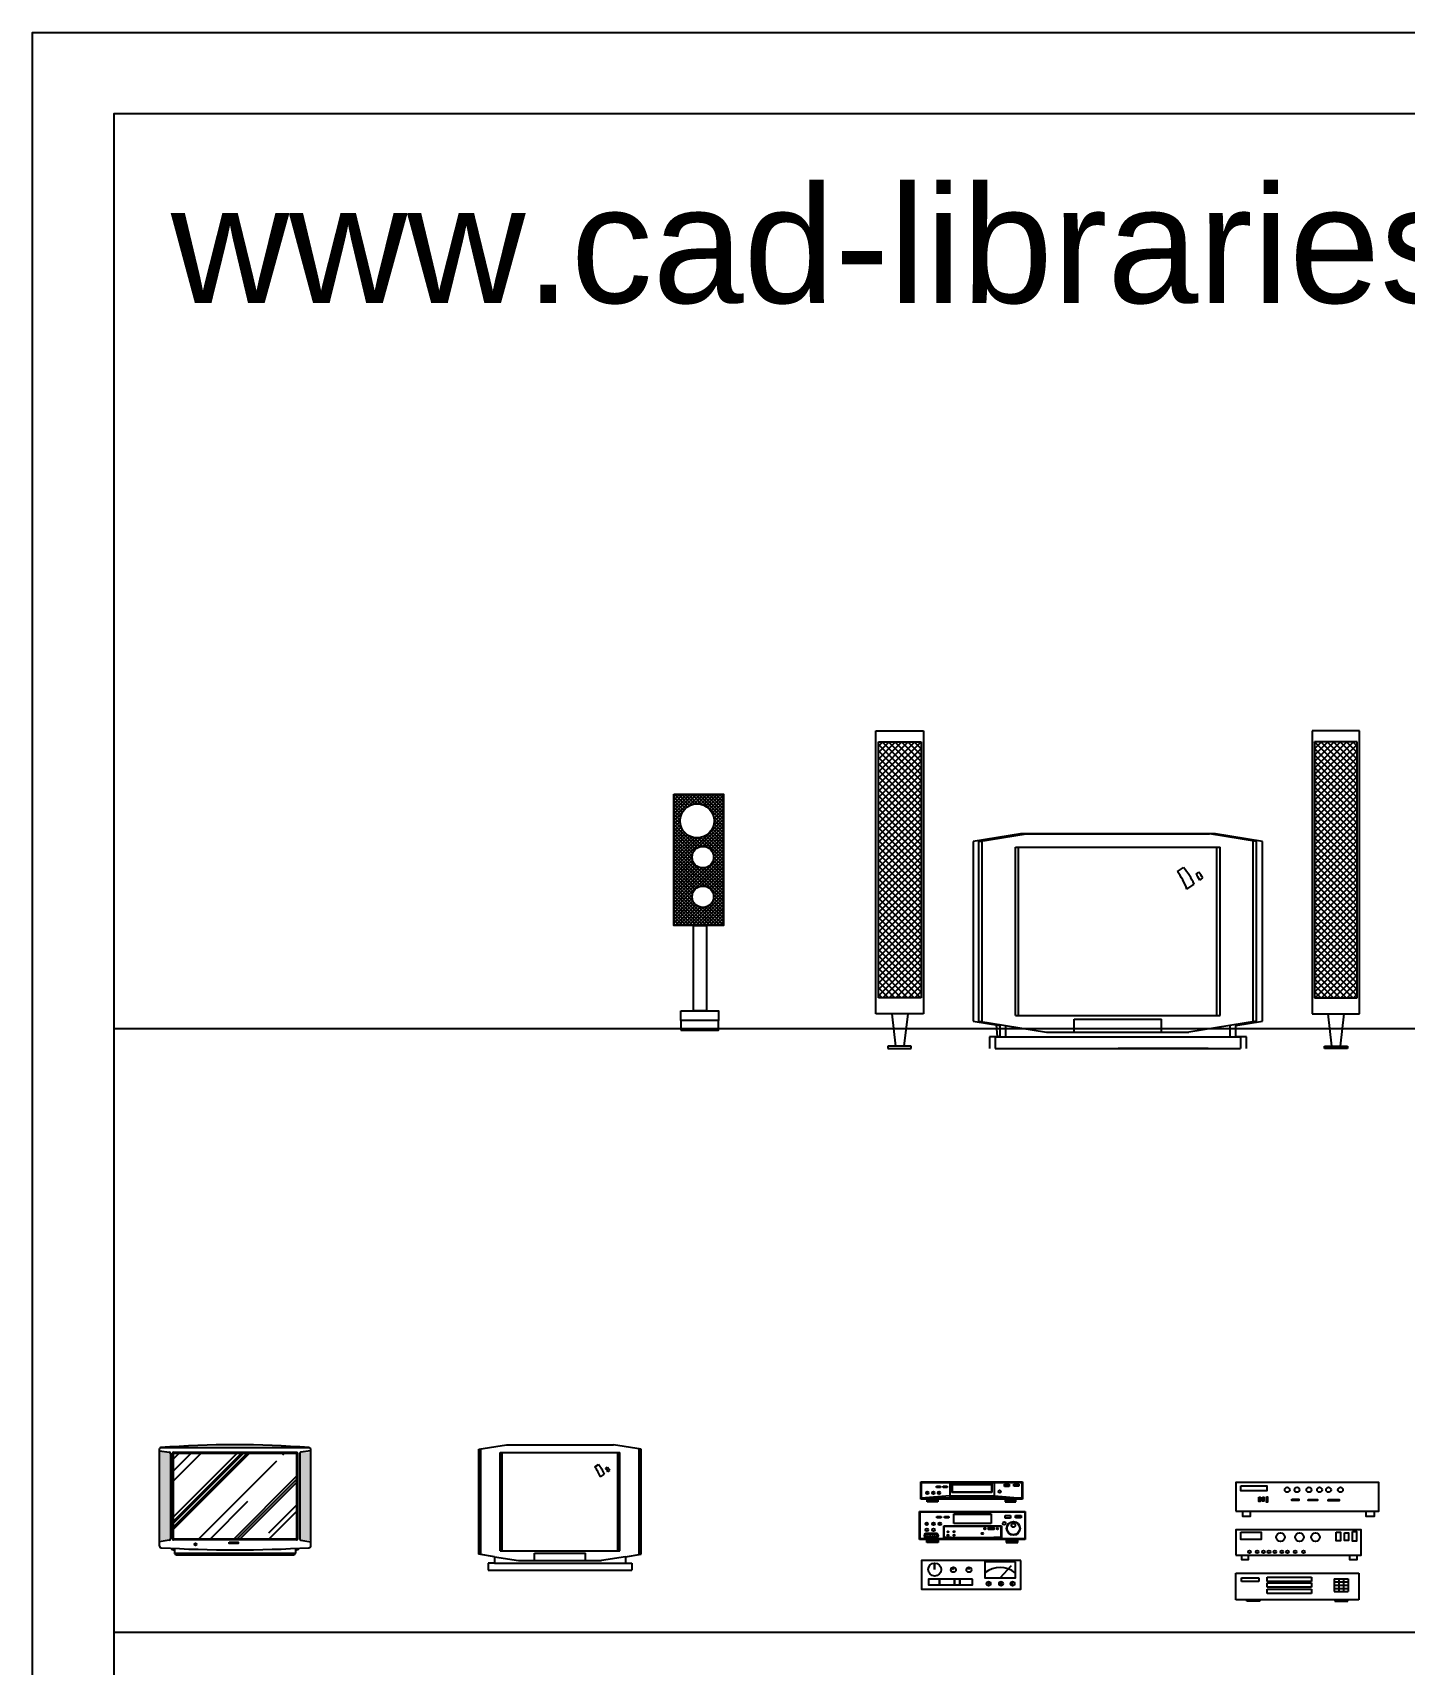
# Model space of a CAD drawing. Header units: inches. Extents: x 11.6 to 54.1, y 10.7 to 35.5.
# Drawn here: x 33.1 to 38.78, y 28.78 to 35.54 of the extents above; entities that cross this region are included whole.
import ezdxf

# ---------------------------------------------------------------- set-up
doc = ezdxf.new("R2010")
doc.units = ezdxf.units.IN
doc.header["$MEASUREMENT"] = 0
for name, color, linetype in [('02', 2, 'Continuous'), ('1', 1, 'Continuous'), ('4', 4, 'Continuous'), ('8', 8, 'Continuous'), ('kadrbm', 4, 'Continuous')]:
    doc.layers.add(name, color=color, linetype=linetype)
doc.styles.add('bmmm', font='swissel.ttf')
pattern_1 = [(45, (50.002694, 6.900386), (-0.0070710678, 0.0070710678), []), (135, (50.002694, 6.900386), (-0.0070710678, -0.0070710678), [])]

# ---------------------------------------------------------------- blocks, each defined once
blk = doc.blocks.new('kadrbm')
at = {"layer": 'kadrbm', "color": 4}
blk.add_lwpolyline([(0, 0), (0, 24.7972), (21, 24.7972), (21, 0), (0, 0)], close=True, dxfattribs=at)
blk.add_lwpolyline([(20.6631, 0.3257), (20.6631, 24.4603), (0.3369, 24.4603), (0.3369, 0.3257), (20.6631, 0.3257)], dxfattribs=at)
at = {"layer": 'kadrbm', "color": 211, "true_color": 0xf674fb, "style": 'bmmm'}
blk.add_text('www.cad-libraries.blogspot.com', height=0.485134, dxfattribs=at).set_placement((0.5726, 23.6772))

msp = doc.modelspace()

# ---------------------------------------------------------------- hatches: boundary and pattern name
at = {"layer": '4'}
h = msp.add_hatch(dxfattribs=at)
h.set_pattern_fill('ANSI37', color=256, scale=0.08, style=0)
h.set_pattern_definition(pattern_1)
h.paths.add_polyline_path([(35.7549, 32.3884), (35.9597, 32.3884), (35.9597, 31.8456), (35.7549, 31.8456)])
edge = h.paths.add_edge_path(flags=16)
edge.add_arc((35.8747, 32.128), 0.0445, 0, 360)
edge = h.paths.add_edge_path(flags=16)
edge.add_arc((35.8507, 32.278), 0.0704, 0, 360)
edge = h.paths.add_edge_path(flags=16)
edge.add_arc((35.8747, 31.964), 0.0444, 0, 360)
h = msp.add_hatch(dxfattribs=at)
h.set_pattern_fill('ANSI37', color=256, scale=0.08, style=0)
h.set_pattern_definition(pattern_1)
h.paths.add_polyline_path([(35.7549, 32.3884), (35.9597, 32.3884), (35.9597, 31.8456), (35.7549, 31.8456)])
edge = h.paths.add_edge_path(flags=16)
edge.add_arc((35.8747, 32.128), 0.0445, 0, 360)
edge = h.paths.add_edge_path(flags=16)
edge.add_arc((35.8507, 32.278), 0.0704, 0, 360)
edge = h.paths.add_edge_path(flags=16)
edge.add_arc((35.8747, 31.964), 0.0444, 0, 360)
at = {"layer": '8'}
h = msp.add_hatch(dxfattribs=at)
h.set_pattern_fill('DOTS,_O', color=256, scale=0.003686)
h.set_pattern_definition([(0, (33.81669, 27.548434), (0.00292608, 0.00585216), [0, -0.00585216])])
h.paths.add_polyline_path([(33.6233, 29.2996), (33.6694, 29.2996), (33.6694, 29.6628), (33.6233, 29.6693)])
h.paths.add_polyline_path([(34.2049, 29.6628), (34.2049, 29.2996), (34.251, 29.2996), (34.251, 29.6628)])

# ---------------------------------------------------------------- linework, layer by layer
at = {"layer": '02'}
for p, q in [((36.5917, 31.4795), (36.5917, 32.6513)), ((36.5917, 32.6513), (36.7884, 32.6513)), ((36.7884, 32.6513), (36.7884, 31.4795)), ((38.5946, 32.6513), (38.3979, 32.6513)), ((38.3979, 32.6513), (38.3979, 31.4795)), ((38.5946, 31.4795), (38.5946, 32.6513)), ((36.6017, 32.5876), (36.6195, 32.6055)), ((36.6017, 32.455), (36.7521, 32.6055)), ((36.6017, 32.4815), (36.7256, 32.6055)), ((36.6017, 32.508), (36.6991, 32.6055)), ((36.6017, 32.5346), (36.6726, 32.6055)), ((36.6017, 32.5611), (36.6461, 32.6055)), ((36.6017, 31.5454), (36.6017, 32.6055)), ((36.6017, 32.6055), (36.7784, 32.6055)), ((36.6017, 32.4285), (36.7784, 32.6053)), ((36.7784, 32.4179), (36.6017, 32.5947)), ((36.7784, 32.4444), (36.6174, 32.6055)), ((36.7784, 32.4709), (36.6439, 32.6055)), ((36.7784, 32.4974), (36.6704, 32.6055)), ((36.7784, 32.5239), (36.6969, 32.6055)), ((36.7784, 32.5505), (36.7234, 32.6055)), ((36.7784, 32.577), (36.7499, 32.6055)), ((36.7784, 32.6035), (36.7765, 32.6055)), ((36.7784, 32.6055), (36.7784, 31.5454)), ((38.5846, 32.6055), (38.4079, 32.6055)), ((38.4079, 32.6035), (38.4098, 32.6055)), ((38.4079, 32.577), (38.4363, 32.6055)), ((38.4079, 32.4444), (38.5689, 32.6055)), ((38.4079, 32.4709), (38.5424, 32.6055)), ((38.4079, 32.4974), (38.5159, 32.6055)), ((38.4079, 32.5239), (38.4894, 32.6055)), ((38.4079, 32.5505), (38.4629, 32.6055)), ((38.4079, 32.6055), (38.4079, 31.5454)), ((38.5846, 32.4285), (38.4079, 32.6053)), ((38.4079, 32.4179), (38.5846, 32.5947)), ((38.5846, 32.455), (38.4342, 32.6055)), ((38.5846, 32.4815), (38.4607, 32.6055)), ((38.5846, 32.508), (38.4872, 32.6055)), ((38.5846, 32.5346), (38.5137, 32.6055)), ((38.5846, 32.5611), (38.5402, 32.6055)), ((38.5846, 32.5876), (38.5667, 32.6055)), ((38.5846, 31.5454), (38.5846, 32.6055)), ((36.6017, 32.402), (36.7784, 32.5787)), ((36.7784, 32.3914), (36.6017, 32.5681)), ((36.6017, 32.3755), (36.7784, 32.5522)), ((36.7784, 32.3648), (36.6017, 32.5416)), ((36.6017, 32.3489), (36.7784, 32.5257)), ((36.7784, 32.3383), (36.6017, 32.5151)), ((38.5846, 32.402), (38.4079, 32.5787)), ((38.4079, 32.3914), (38.5846, 32.5681)), ((38.5846, 32.3755), (38.4079, 32.5522)), ((38.4079, 32.3648), (38.5846, 32.5416)), ((38.5846, 32.3489), (38.4079, 32.5257)), ((38.4079, 32.3383), (38.5846, 32.5151)), ((36.6017, 32.3224), (36.7784, 32.4992)), ((36.7784, 32.3118), (36.6017, 32.4886)), ((36.6017, 32.2959), (36.7784, 32.4727)), ((36.7784, 32.2853), (36.6017, 32.4621)), ((36.6017, 32.2694), (36.7784, 32.4462)), ((38.5846, 32.3224), (38.4079, 32.4992)), ((38.4079, 32.3118), (38.5846, 32.4886)), ((38.5846, 32.2959), (38.4079, 32.4727)), ((38.4079, 32.2853), (38.5846, 32.4621)), ((38.5846, 32.2694), (38.4079, 32.4462)), ((36.7784, 32.2588), (36.6017, 32.4356)), ((36.6017, 32.2429), (36.7784, 32.4196)), ((36.7784, 32.2323), (36.6017, 32.409)), ((36.6017, 32.2164), (36.7784, 32.3931)), ((36.7784, 32.2057), (36.6017, 32.3825)), ((38.4079, 32.2588), (38.5846, 32.4356)), ((38.5846, 32.2429), (38.4079, 32.4196)), ((38.4079, 32.2323), (38.5846, 32.409)), ((38.5846, 32.2164), (38.4079, 32.3931)), ((38.4079, 32.2057), (38.5846, 32.3825)), ((36.6017, 32.1898), (36.7784, 32.3666)), ((36.7784, 32.1792), (36.6017, 32.356)), ((36.6017, 32.1633), (36.7784, 32.3401)), ((36.7784, 32.1527), (36.6017, 32.3295)), ((36.6017, 32.1368), (36.7784, 32.3136)), ((38.5846, 32.1898), (38.4079, 32.3666)), ((38.4079, 32.1792), (38.5846, 32.356)), ((38.5846, 32.1633), (38.4079, 32.3401)), ((38.4079, 32.1527), (38.5846, 32.3295)), ((38.5846, 32.1368), (38.4079, 32.3136)), ((36.7784, 32.1262), (36.6017, 32.303)), ((36.6017, 32.1103), (36.7784, 32.2871)), ((36.7784, 32.0997), (36.6017, 32.2765)), ((36.6017, 32.0838), (36.7784, 32.2605)), ((36.7784, 32.0732), (36.6017, 32.2499)), ((38.4079, 32.1262), (38.5846, 32.303)), ((38.5846, 32.1103), (38.4079, 32.2871)), ((38.4079, 32.0997), (38.5846, 32.2765)), ((38.5846, 32.0838), (38.4079, 32.2605)), ((38.4079, 32.0732), (38.5846, 32.2499)), ((36.6017, 32.0573), (36.7784, 32.234)), ((36.7784, 32.0467), (36.6017, 32.2234)), ((36.6017, 32.0307), (36.7784, 32.2075)), ((36.7784, 32.0201), (36.6017, 32.1969)), ((36.6017, 32.0042), (36.7784, 32.181)), ((37.1898, 32.2248), (36.9948, 32.1934)), ((36.9948, 32.1934), (36.9948, 31.4488)), ((37.0183, 32.1934), (37.2134, 32.2248)), ((37.0183, 31.4488), (37.0183, 32.1934)), ((37.032, 31.4466), (37.032, 32.1956)), ((37.9972, 32.2248), (37.1898, 32.2248)), ((37.2134, 32.2248), (37.9729, 32.2248)), ((38.1679, 32.1934), (37.9729, 32.2248)), ((38.1923, 32.1934), (37.9972, 32.2248)), ((38.1543, 31.4466), (38.1543, 32.1956)), ((38.1679, 31.4488), (38.1679, 32.1934)), ((38.1923, 31.4488), (38.1923, 32.1934)), ((38.5846, 32.0573), (38.4079, 32.234)), ((38.4079, 32.0467), (38.5846, 32.2234)), ((38.5846, 32.0307), (38.4079, 32.2075)), ((38.4079, 32.0201), (38.5846, 32.1969)), ((38.5846, 32.0042), (38.4079, 32.181)), ((36.7784, 31.9936), (36.6017, 32.1704)), ((36.6017, 31.9777), (36.7784, 32.1545)), ((36.7784, 31.9671), (36.6017, 32.1439)), ((36.6017, 31.9512), (36.7784, 32.128)), ((36.7784, 31.9406), (36.6017, 32.1174)), ((37.1689, 31.4721), (37.1689, 32.1701)), ((37.1689, 32.1701), (38.0174, 32.1701)), ((37.1826, 31.4721), (37.1826, 32.1701)), ((38.0037, 31.4721), (38.0037, 32.1701)), ((38.0174, 31.4721), (38.0174, 32.1701)), ((38.4079, 31.9936), (38.5846, 32.1704)), ((38.5846, 31.9777), (38.4079, 32.1545)), ((38.4079, 31.9671), (38.5846, 32.1439)), ((38.5846, 31.9512), (38.4079, 32.128)), ((38.4079, 31.9406), (38.5846, 32.1174)), ((36.6017, 31.9247), (36.7784, 32.1014)), ((36.7784, 31.9141), (36.6017, 32.0908)), ((36.6017, 31.8982), (36.7784, 32.0749)), ((36.7784, 31.8876), (36.6017, 32.0643)), ((36.6017, 31.8716), (36.7784, 32.0484)), ((37.8399, 32.0689), (37.8652, 32.0853)), ((37.9174, 32.0581), (37.9292, 32.0665)), ((37.9324, 32.0334), (37.9454, 32.0419)), ((38.5846, 31.9247), (38.4079, 32.1014)), ((38.4079, 31.9141), (38.5846, 32.0908)), ((38.5846, 31.8982), (38.4079, 32.0749)), ((38.4079, 31.8876), (38.5846, 32.0643)), ((38.5846, 31.8716), (38.4079, 32.0484)), ((36.7784, 31.861), (36.6017, 32.0378)), ((36.6017, 31.8451), (36.7784, 32.0219)), ((36.7784, 31.8345), (36.6017, 32.0113)), ((36.6017, 31.8186), (36.7784, 31.9954)), ((36.7784, 31.808), (36.6017, 31.9848)), ((37.8797, 31.9961), (37.9095, 32.0164)), ((38.4079, 31.861), (38.5846, 32.0378)), ((38.5846, 31.8451), (38.4079, 32.0219)), ((38.4079, 31.8345), (38.5846, 32.0113)), ((38.5846, 31.8186), (38.4079, 31.9954)), ((38.4079, 31.808), (38.5846, 31.9848)), ((36.6017, 31.7921), (36.7784, 31.9689)), ((36.7784, 31.7815), (36.6017, 31.9583)), ((36.6017, 31.7656), (36.7784, 31.9423)), ((36.7784, 31.755), (36.6017, 31.9317)), ((36.6017, 31.7391), (36.7784, 31.9158)), ((36.7784, 31.7285), (36.6017, 31.9052)), ((38.5846, 31.7921), (38.4079, 31.9689)), ((38.4079, 31.7815), (38.5846, 31.9583)), ((38.5846, 31.7656), (38.4079, 31.9423)), ((38.4079, 31.755), (38.5846, 31.9317)), ((38.5846, 31.7391), (38.4079, 31.9158)), ((38.4079, 31.7285), (38.5846, 31.9052)), ((36.6017, 31.7125), (36.7784, 31.8893)), ((36.7784, 31.7019), (36.6017, 31.8787)), ((36.6017, 31.686), (36.7784, 31.8628)), ((36.7784, 31.6754), (36.6017, 31.8522)), ((36.6017, 31.6595), (36.7784, 31.8363)), ((38.5846, 31.7125), (38.4079, 31.8893)), ((38.4079, 31.7019), (38.5846, 31.8787)), ((38.5846, 31.686), (38.4079, 31.8628)), ((38.4079, 31.6754), (38.5846, 31.8522)), ((38.5846, 31.6595), (38.4079, 31.8363)), ((36.7784, 31.6489), (36.6017, 31.8257)), ((36.6017, 31.633), (36.7784, 31.8098)), ((36.7784, 31.6224), (36.6017, 31.7992)), ((36.6017, 31.6065), (36.7784, 31.7832)), ((36.7784, 31.5959), (36.6017, 31.7726)), ((38.4079, 31.6489), (38.5846, 31.8257)), ((38.5846, 31.633), (38.4079, 31.8098)), ((38.4079, 31.6224), (38.5846, 31.7992)), ((38.5846, 31.6065), (38.4079, 31.7832)), ((38.4079, 31.5959), (38.5846, 31.7726)), ((36.6017, 31.58), (36.7784, 31.7567)), ((36.7784, 31.5694), (36.6017, 31.7461)), ((36.6017, 31.5534), (36.7784, 31.7302)), ((36.7758, 31.5454), (36.6017, 31.7196)), ((36.6202, 31.5454), (36.7784, 31.7037)), ((38.5846, 31.58), (38.4079, 31.7567)), ((38.4079, 31.5694), (38.5846, 31.7461)), ((38.5846, 31.5534), (38.4079, 31.7302)), ((38.5661, 31.5454), (38.4079, 31.7037)), ((38.4104, 31.5454), (38.5846, 31.7196)), ((36.7493, 31.5454), (36.6017, 31.6931)), ((36.7228, 31.5454), (36.6017, 31.6666)), ((36.6963, 31.5454), (36.6017, 31.6401)), ((36.6467, 31.5454), (36.7784, 31.6772)), ((36.6732, 31.5454), (36.7784, 31.6507)), ((38.5396, 31.5454), (38.4079, 31.6772)), ((38.5131, 31.5454), (38.4079, 31.6507)), ((38.437, 31.5454), (38.5846, 31.6931)), ((38.4635, 31.5454), (38.5846, 31.6666)), ((38.49, 31.5454), (38.5846, 31.6401)), ((36.6698, 31.5454), (36.6017, 31.6135)), ((36.6433, 31.5454), (36.6017, 31.587)), ((36.6997, 31.5454), (36.7784, 31.6241)), ((36.7262, 31.5454), (36.7784, 31.5976)), ((36.7527, 31.5454), (36.7784, 31.5711)), ((38.4866, 31.5454), (38.4079, 31.6241)), ((38.4601, 31.5454), (38.4079, 31.5976)), ((38.4335, 31.5454), (38.4079, 31.5711)), ((38.5165, 31.5454), (38.5846, 31.6135)), ((38.543, 31.5454), (38.5846, 31.587)), ((36.6167, 31.5454), (36.6017, 31.5605)), ((36.7784, 31.5454), (36.6017, 31.5454)), ((38.4079, 31.5454), (38.5846, 31.5454)), ((38.5695, 31.5454), (38.5846, 31.5605)), ((36.7884, 31.4795), (36.5917, 31.4795)), ((36.6572, 31.4795), (36.6725, 31.3456)), ((36.7229, 31.4795), (36.7076, 31.3456)), ((36.9948, 31.4488), (37.105, 31.431)), ((37.0183, 31.4488), (37.2983, 31.4037)), ((37.0948, 31.3857), (37.0911, 31.4333)), ((37.105, 31.431), (37.105, 31.3845)), ((37.1286, 31.431), (37.1286, 31.3845)), ((37.1689, 31.4721), (38.0174, 31.4721)), ((37.4119, 31.4023), (37.4119, 31.457)), ((37.4119, 31.457), (37.7744, 31.457)), ((37.7744, 31.4023), (37.7744, 31.457)), ((38.1679, 31.4488), (37.8879, 31.4037)), ((38.0577, 31.431), (38.0577, 31.3845)), ((38.082, 31.431), (38.1923, 31.4488)), ((38.082, 31.3845), (38.082, 31.431)), ((38.3979, 31.4795), (38.5946, 31.4795)), ((38.4634, 31.4795), (38.4787, 31.3456)), ((38.5291, 31.4795), (38.5138, 31.3456)), ((37.0612, 31.3845), (37.0612, 31.3352)), ((37.105, 31.3845), (37.0612, 31.3845)), ((37.0848, 31.3845), (37.0848, 31.3352)), ((37.0848, 31.3845), (38.1015, 31.3845)), ((37.2983, 31.4037), (37.8879, 31.4037)), ((38.1258, 31.3845), (38.082, 31.3845)), ((38.1015, 31.3845), (38.1015, 31.3352)), ((38.1258, 31.3352), (38.1258, 31.3845)), ((36.7371, 31.3456), (36.6413, 31.3456)), ((36.6413, 31.3456), (36.6413, 31.3352)), ((36.6413, 31.3352), (36.7371, 31.3352)), ((36.7371, 31.3352), (36.7371, 31.3456)), ((37.0848, 31.3352), (38.1015, 31.3352)), ((37.0848, 31.3352), (38.1015, 31.3352)), ((37.5942, 31.3352), (37.968, 31.3352)), ((37.968, 31.3352), (37.5942, 31.3352)), ((38.4492, 31.3456), (38.5449, 31.3456)), ((38.4492, 31.3352), (38.4492, 31.3456)), ((38.5449, 31.3352), (38.4492, 31.3352)), ((38.5449, 31.3456), (38.5449, 31.3352)), ((33.6233, 29.6764), (33.6233, 29.2756)), ((33.629, 29.6821), (34.244, 29.6821)), ((34.251, 29.276), (34.251, 29.6764)), ((34.9548, 29.2394), (34.9548, 29.6772)), ((35.6108, 29.2394), (35.6108, 29.6772)), ((33.6233, 29.6693), (33.6651, 29.6634)), ((33.6694, 29.6583), (33.6694, 29.3042)), ((33.6821, 29.395), (33.9463, 29.6591)), ((33.6821, 29.3537), (33.9876, 29.6591)), ((33.6821, 29.3776), (33.9637, 29.6591)), ((33.6821, 29.345), (33.9963, 29.6591)), ((33.6821, 29.6361), (33.7052, 29.6591)), ((33.6821, 29.5448), (33.7964, 29.6591)), ((33.6821, 29.3689), (33.9724, 29.6591)), ((33.6821, 29.5861), (33.7551, 29.6591)), ((33.786, 29.3033), (34.1099, 29.6272)), ((34.1355, 29.6529), (34.1418, 29.6591)), ((34.2049, 29.659), (34.2049, 29.3033)), ((34.251, 29.6694), (34.2087, 29.6634)), ((35.0348, 29.2543), (35.0348, 29.6623)), ((35.0348, 29.6623), (35.5308, 29.6623)), ((35.0428, 29.2543), (35.0428, 29.6623)), ((35.427, 29.6031), (35.4418, 29.6127)), ((35.5228, 29.2543), (35.5228, 29.6623)), ((35.5308, 29.2543), (35.5308, 29.6623)), ((33.9315, 29.3033), (34.1921, 29.5639)), ((33.9446, 29.3033), (34.1921, 29.5508)), ((33.9576, 29.3033), (34.1921, 29.5378)), ((35.4503, 29.5606), (35.4677, 29.5725)), ((35.4723, 29.5969), (35.4792, 29.6018)), ((35.4811, 29.5824), (35.4887, 29.5874)), ((36.7775, 29.4693), (36.7775, 29.541)), ((36.7805, 29.538), (36.7775, 29.541)), ((36.7775, 29.541), (37.1988, 29.541)), ((36.7805, 29.4723), (36.7805, 29.538)), ((36.7805, 29.538), (37.1958, 29.538)), ((36.897, 29.538), (36.897, 29.4723)), ((37.0811, 29.538), (37.0811, 29.4723)), ((37.1958, 29.538), (37.1988, 29.541)), ((37.1958, 29.538), (37.1958, 29.4723)), ((37.1988, 29.541), (37.1988, 29.4693)), ((36.7805, 29.4723), (36.7775, 29.4693)), ((36.897, 29.4832), (36.7805, 29.4723)), ((37.1958, 29.4723), (36.7805, 29.4723)), ((36.803, 29.4985), (36.8049, 29.4985)), ((36.803, 29.4917), (36.803, 29.4985)), ((36.8049, 29.4917), (36.803, 29.4917)), ((36.8049, 29.4985), (36.8049, 29.4917)), ((36.8284, 29.4985), (36.8303, 29.4985)), ((36.8284, 29.4917), (36.8284, 29.4985)), ((36.8303, 29.4917), (36.8284, 29.4917)), ((36.8303, 29.4985), (36.8303, 29.4917)), ((36.8425, 29.5225), (36.8587, 29.5225)), ((36.8425, 29.5168), (36.8425, 29.5225)), ((36.8587, 29.5168), (36.8425, 29.5168)), ((36.8521, 29.4985), (36.854, 29.4985)), ((36.8521, 29.4917), (36.8521, 29.4985)), ((36.854, 29.4917), (36.8521, 29.4917)), ((36.854, 29.4985), (36.854, 29.4917)), ((36.8587, 29.5225), (36.8587, 29.5168)), ((36.8701, 29.5225), (36.8862, 29.5225)), ((36.8701, 29.5168), (36.8701, 29.5225)), ((36.8862, 29.5168), (36.8701, 29.5168)), ((36.8862, 29.5225), (36.8862, 29.5168)), ((36.897, 29.4832), (37.0811, 29.4832)), ((36.9059, 29.4958), (36.9059, 29.532)), ((36.9059, 29.532), (37.0719, 29.532)), ((37.0719, 29.4958), (36.9059, 29.4958)), ((36.9079, 29.4978), (36.9079, 29.53)), ((36.9079, 29.53), (37.0699, 29.53)), ((37.0699, 29.4978), (36.9079, 29.4978)), ((37.0699, 29.53), (37.0699, 29.4978)), ((37.0719, 29.532), (37.0719, 29.4958)), ((37.0811, 29.4832), (37.1958, 29.4723)), ((37.1239, 29.5306), (37.1437, 29.5306)), ((37.1239, 29.5216), (37.1239, 29.5306)), ((37.1437, 29.5216), (37.1239, 29.5216)), ((37.1437, 29.5306), (37.1437, 29.5216)), ((37.1626, 29.5306), (37.1829, 29.5306)), ((37.1626, 29.5228), (37.1626, 29.5306)), ((37.1829, 29.5228), (37.1626, 29.5228)), ((37.1829, 29.5306), (37.1829, 29.5228)), ((37.1958, 29.4723), (37.1988, 29.4693)), ((33.8338, 29.3033), (33.9905, 29.46)), ((34.0771, 29.3033), (34.1921, 29.4183)), ((34.0774, 29.3297), (34.1921, 29.4444)), ((36.772, 29.3023), (36.772, 29.4181)), ((36.774, 29.4161), (36.772, 29.4181)), ((36.772, 29.4181), (37.2101, 29.4181)), ((36.774, 29.3043), (36.774, 29.4161)), ((36.774, 29.4161), (37.2081, 29.4161)), ((37.1988, 29.4693), (36.7775, 29.4693)), ((36.8042, 29.4577), (36.8042, 29.4694)), ((36.8476, 29.4677), (36.8042, 29.4677)), ((36.8476, 29.4627), (36.8042, 29.4627)), ((36.8476, 29.4577), (36.8042, 29.4577)), ((36.8476, 29.4694), (36.8476, 29.4577)), ((36.9147, 29.3679), (36.9147, 29.4081)), ((36.9147, 29.4081), (37.0692, 29.4081)), ((36.9147, 29.4061), (37.0692, 29.4061)), ((37.0692, 29.4081), (37.0692, 29.3679)), ((37.1274, 29.4694), (37.1274, 29.4577)), ((37.1274, 29.4677), (37.1708, 29.4677)), ((37.1274, 29.4627), (37.1708, 29.4627)), ((37.1274, 29.4577), (37.1708, 29.4577)), ((37.1708, 29.4577), (37.1708, 29.4694)), ((37.2081, 29.4161), (37.2101, 29.4181)), ((37.2081, 29.4161), (37.2081, 29.3043)), ((37.2101, 29.4181), (37.2101, 29.3023)), ((36.8004, 29.3709), (36.8025, 29.3709)), ((36.8004, 29.3634), (36.8004, 29.3709)), ((36.8025, 29.3634), (36.8004, 29.3634)), ((36.8025, 29.3709), (36.8025, 29.3634)), ((36.8286, 29.3709), (36.8307, 29.3709)), ((36.8286, 29.3634), (36.8286, 29.3709)), ((36.8307, 29.3634), (36.8286, 29.3634)), ((36.8307, 29.3709), (36.8307, 29.3634)), ((36.8443, 29.3976), (36.8622, 29.3976)), ((36.8443, 29.3912), (36.8443, 29.3976)), ((36.8622, 29.3912), (36.8443, 29.3912)), ((36.8549, 29.3709), (36.857, 29.3709)), ((36.8549, 29.3634), (36.8549, 29.3709)), ((36.857, 29.3634), (36.8549, 29.3634)), ((36.857, 29.3709), (36.857, 29.3634)), ((36.8622, 29.3976), (36.8622, 29.3912)), ((36.8723, 29.31), (36.8723, 29.3589)), ((36.8723, 29.3589), (37.111, 29.3589)), ((36.8743, 29.3119), (36.8743, 29.3569)), ((36.8743, 29.3569), (37.109, 29.3569)), ((36.875, 29.3976), (36.8929, 29.3976)), ((36.875, 29.3912), (36.875, 29.3976)), ((36.8929, 29.3912), (36.875, 29.3912)), ((36.8929, 29.3976), (36.8929, 29.3912)), ((37.0692, 29.3679), (36.9147, 29.3679)), ((37.0572, 29.3506), (37.0793, 29.3506)), ((37.0793, 29.3432), (37.0572, 29.3432)), ((37.109, 29.3569), (37.109, 29.3119)), ((37.111, 29.3589), (37.111, 29.31)), ((37.127, 29.4004), (37.1489, 29.4004)), ((37.127, 29.3903), (37.127, 29.4004)), ((37.1489, 29.3903), (37.127, 29.3903)), ((37.1489, 29.4004), (37.1489, 29.3903)), ((37.1699, 29.4004), (37.1925, 29.4004)), ((37.1699, 29.3916), (37.1699, 29.4004)), ((37.1925, 29.3916), (37.1699, 29.3916)), ((37.1925, 29.4004), (37.1925, 29.3916)), ((33.6647, 29.2988), (33.6233, 29.2914)), ((33.786, 29.3033), (33.8037, 29.321)), ((34.2095, 29.2988), (34.2509, 29.2914)), ((36.774, 29.3043), (36.772, 29.3023)), ((37.2101, 29.3023), (36.772, 29.3023)), ((37.2081, 29.3043), (36.774, 29.3043)), ((36.7981, 29.3275), (36.8436, 29.3275)), ((36.7981, 29.3255), (36.8436, 29.3255)), ((36.8436, 29.3094), (36.7981, 29.3094)), ((36.8436, 29.3074), (36.7981, 29.3074)), ((36.8017, 29.2893), (36.8017, 29.3023)), ((36.8499, 29.2963), (36.8017, 29.2963)), ((36.8499, 29.2943), (36.8017, 29.2943)), ((36.8499, 29.2893), (36.8017, 29.2893)), ((36.8499, 29.3023), (36.8499, 29.2893)), ((37.1308, 29.3023), (37.1308, 29.2893)), ((37.1308, 29.2963), (37.1791, 29.2963)), ((37.1308, 29.2943), (37.1791, 29.2943)), ((37.1308, 29.2893), (37.1791, 29.2893)), ((37.1791, 29.2893), (37.1791, 29.3023)), ((37.2081, 29.3043), (37.2101, 29.3023)), ((33.6809, 29.2592), (33.6861, 29.2592)), ((33.6861, 29.2648), (33.6861, 29.2471)), ((33.6865, 29.2449), (34.1877, 29.2449)), ((33.6939, 29.2388), (34.1804, 29.2388)), ((34.1881, 29.2648), (34.1881, 29.2471)), ((34.1933, 29.2592), (34.1881, 29.2592)), ((35.0112, 29.2303), (35.1105, 29.2143)), ((35.0112, 29.2031), (35.5543, 29.2031)), ((35.0348, 29.2543), (35.5308, 29.2543)), ((35.1105, 29.2143), (35.4551, 29.2143)), ((35.1768, 29.2455), (35.3887, 29.2455)), ((35.1768, 29.2135), (35.1768, 29.2455)), ((35.3887, 29.2135), (35.3887, 29.2455)), ((35.5543, 29.2303), (35.4551, 29.2143)), ((38.0822, 29.1626), (38.5911, 29.1626)), ((38.0822, 29.0523), (38.0822, 29.1626)), ((38.1058, 29.1434), (38.1772, 29.1434)), ((38.1058, 29.1281), (38.1058, 29.1434)), ((38.1772, 29.1434), (38.1772, 29.1281)), ((38.2122, 29.1462), (38.3957, 29.1462)), ((38.2122, 29.1283), (38.2122, 29.1462)), ((38.3957, 29.1462), (38.3957, 29.1283)), ((38.4895, 29.1392), (38.4895, 29.0858)), ((38.4895, 29.1392), (38.5467, 29.1392)), ((38.5085, 29.1392), (38.5085, 29.0858)), ((38.5276, 29.1392), (38.5276, 29.0858)), ((38.5467, 29.1392), (38.5467, 29.0858)), ((38.5911, 29.1626), (38.5911, 29.0523)), ((38.1772, 29.1281), (38.1058, 29.1281)), ((38.3957, 29.1283), (38.2122, 29.1283)), ((38.2122, 29.1215), (38.3957, 29.1215)), ((38.2122, 29.1036), (38.2122, 29.1215)), ((38.3957, 29.1036), (38.2122, 29.1036)), ((38.2122, 29.0959), (38.3957, 29.0959)), ((38.2122, 29.078), (38.2122, 29.0959)), ((38.3957, 29.078), (38.2122, 29.078)), ((38.3957, 29.1215), (38.3957, 29.1036)), ((38.3957, 29.0959), (38.3957, 29.078)), ((38.4895, 29.1259), (38.5467, 29.1259)), ((38.4895, 29.1125), (38.5467, 29.1125)), ((38.4895, 29.0992), (38.5467, 29.0992)), ((38.4895, 29.0858), (38.5467, 29.0858)), ((38.5911, 29.0523), (38.0822, 29.0523)), ((38.1275, 29.0523), (38.1808, 29.0523)), ((38.1275, 29.0457), (38.1275, 29.0523)), ((38.1808, 29.0457), (38.1275, 29.0457)), ((38.1808, 29.0523), (38.1808, 29.0457)), ((38.5459, 29.0523), (38.4926, 29.0523)), ((38.4926, 29.0523), (38.4926, 29.0457)), ((38.4926, 29.0457), (38.5459, 29.0457)), ((38.5459, 29.0457), (38.5459, 29.0523))]:
    msp.add_line(p, q, dxfattribs=at)
for points in [[(33.6785, 29.303), (33.6785, 29.6595)], [(33.6817, 29.6628), (34.1921, 29.6628)], [(33.6821, 29.6591), (34.1921, 29.6591)], [(33.6821, 29.3033), (33.6821, 29.6591)], [(34.1921, 29.6591), (34.1921, 29.3033)], [(34.1958, 29.6595), (34.1958, 29.303)], [(34.1921, 29.3033), (33.6821, 29.3033)], [(34.1921, 29.2996), (33.6821, 29.2996)]]:
    msp.add_lwpolyline(points, dxfattribs=at)
for points in [[(38.0822, 29.419), (38.6748, 29.419), (38.6748, 29.5382), (38.0822, 29.5382)], [(38.1033, 29.5246), (38.2101, 29.5246), (38.2101, 29.5026), (38.1033, 29.5026)], [(38.1779, 29.4771), (38.183, 29.4771), (38.183, 29.4585), (38.1779, 29.4585)], [(38.1932, 29.4771), (38.1982, 29.4771), (38.1982, 29.4602), (38.1932, 29.4602)], [(38.2084, 29.4788), (38.2135, 29.4788), (38.2135, 29.4568), (38.2084, 29.4568)], [(38.1105, 29.419), (38.1409, 29.419), (38.1409, 29.3965), (38.1105, 29.3965)], [(38.3136, 29.4687), (38.3424, 29.4687), (38.3424, 29.4636), (38.3136, 29.4636)], [(38.3814, 29.467), (38.4204, 29.467), (38.4204, 29.4636), (38.3814, 29.4636)], [(38.4645, 29.467), (38.5103, 29.467), (38.5103, 29.4619), (38.4645, 29.4619)], [(38.6222, 29.419), (38.6546, 29.419), (38.6546, 29.3965), (38.6222, 29.3965)], [(38.0822, 29.2373), (38.6007, 29.2373), (38.6007, 29.3415), (38.0822, 29.3415)], [(38.5651, 29.3348), (38.5814, 29.3348), (38.5814, 29.2948), (38.5651, 29.2948)], [(33.9134, 29.2906), (33.9495, 29.2906), (33.9495, 29.285), (33.9134, 29.285)], [(38.1021, 29.3319), (38.1867, 29.3319), (38.1867, 29.3022), (38.1021, 29.3022)], [(38.4983, 29.3319), (38.5161, 29.3319), (38.5161, 29.2963), (38.4983, 29.2963)], [(38.5324, 29.3289), (38.5488, 29.3289), (38.5488, 29.2978), (38.5324, 29.2978)], [(38.107, 29.2373), (38.1335, 29.2373), (38.1335, 29.2175), (38.107, 29.2175)], [(38.5547, 29.2373), (38.583, 29.2373), (38.583, 29.2175), (38.5547, 29.2175)]]:
    msp.add_lwpolyline(points, close=True, dxfattribs=at)
for centre, radius in [((36.8041, 29.495), 0.00509), ((36.8294, 29.495), 0.00509), ((36.8531, 29.495), 0.00509), ((37.1042, 29.5), 0.00534), ((38.2949, 29.5076), 0.0102), ((38.3356, 29.5076), 0.0102), ((38.3848, 29.5076), 0.0102), ((38.4289, 29.5076), 0.0102), ((38.4662, 29.5076), 0.0102), ((38.5154, 29.5076), 0.0102), ((36.8016, 29.3671), 0.00565), ((36.8019, 29.3414), 0.00546), ((36.8298, 29.3671), 0.00565), ((36.8295, 29.3414), 0.00546), ((36.8561, 29.3671), 0.00565), ((36.8896, 29.3336), 0.00265), ((36.915, 29.3339), 0.00265), ((37.0426, 29.3467), 0.00335), ((37.0946, 29.3467), 0.00335), ((37.1229, 29.3686), 0.00594), ((37.1607, 29.3475), 0.0282), ((37.1607, 29.3475), 0.0262), ((37.1607, 29.3604), 0.00788), ((33.7732, 29.2816), 0.00451), ((36.8033, 29.3181), 0.00518), ((36.8215, 29.3181), 0.00518), ((36.8393, 29.3181), 0.00518), ((36.8896, 29.3185), 0.00265), ((36.915, 29.3188), 0.00265), ((37.0323, 29.3266), 0.00335), ((38.2668, 29.3111), 0.0178), ((38.3455, 29.3111), 0.0178), ((38.4122, 29.3111), 0.0178), ((38.1392, 29.2503), 0.00593), ((38.1704, 29.2503), 0.00593), ((38.1971, 29.2503), 0.00593), ((38.2194, 29.2503), 0.00593), ((38.2431, 29.2503), 0.00593), ((38.2728, 29.2503), 0.00593), ((38.2965, 29.2503), 0.00593), ((38.3277, 29.2503), 0.00593), ((38.3618, 29.2503), 0.00593)]:
    msp.add_circle(centre, radius, dxfattribs=at)
for centre, radius, start, end in [((37.5981, 31.8896), 0.301, 20.73428, 36.56005), ((37.6365, 31.8896), 0.301, 24.91212, 40.55444), ((37.6679, 31.8896), 0.301, 28.55028, 34.05229), ((37.6857, 31.8896), 0.301, 30.40395, 36.00978), ((33.6294, 29.676), 0.00611, 85.52623, 176.19883), ((33.9365, 25.8409), 3.8535, 85.42266, 94.57734), ((34.2439, 29.6749), 0.00727, 12.59684, 90.69637), ((33.6641, 29.6582), 0.00531, 359.33035, 84.41992), ((33.6819, 29.6594), 0.00344, 94.00624, 178.31058), ((34.1923, 29.6594), 0.00344, 1.68942, 94.00624), ((34.2103, 29.6582), 0.00548, 107.91831, 171.16127), ((35.3081, 29.4983), 0.176, 24.91212, 40.55444), ((35.2857, 29.4983), 0.176, 20.73428, 36.56005), ((35.3265, 29.4983), 0.176, 28.55028, 34.05229), ((35.3369, 29.4983), 0.176, 30.40395, 36.00978), ((37.0597, 29.3469), 0.00444, 124.35192, 235.64808), ((37.0768, 29.3469), 0.00444, 304.35192, 55.64808), ((33.6318, 29.2762), 0.00847, 176.0624, 269.45079), ((33.9372, 34.4238), 5.1651, 266.60011, 273.3963), ((33.6635, 29.3046), 0.0059, 281.26408, 356.2863), ((33.6819, 29.3031), 0.00344, 181.68942, 274.00624), ((34.1923, 29.3031), 0.00344, 265.99376, 358.31058), ((34.2107, 29.3046), 0.0059, 192.74274, 258.73592), ((34.2423, 29.2764), 0.0087, 271.25074, 2.38798), ((36.8024, 29.3174), 0.0109, 113.38841, 246.61159), ((36.8024, 29.3174), 0.00895, 113.38841, 246.61159), ((36.8392, 29.3174), 0.00895, 293.38841, 66.61159), ((36.8392, 29.3174), 0.0109, 293.38841, 66.61159), ((36.9917, 32.0786), 2.7711, 267.53186, 272.46814), ((36.9917, 32.0786), 2.7691, 267.5715, 272.4285), ((33.6801, 29.2664), 0.00723, 187.53565, 276.80235), ((33.695, 29.2476), 0.00894, 183.1158, 277.34009), ((34.1792, 29.2476), 0.00894, 262.65991, 356.8842), ((34.1942, 29.2664), 0.00723, 263.19765, 352.46435)]:
    msp.add_arc(centre, radius, start, end, dxfattribs=at)
at = {"layer": '1'}
for p, q in [((33.4357, 31.418), (53.7619, 31.418)), ((37.1063, 29.1423), (37.153, 29.1944)), ((33.4357, 28.918), (53.7619, 28.918))]:
    msp.add_line(p, q, dxfattribs=at)
for points in [[(37.1918, 29.2153), (36.7804, 29.2153), (36.7804, 29.0961), (37.1918, 29.0961)], [(36.8341, 29.178), (36.8341, 29.178), (36.8341, 29.2042), (36.8341, 29.2042)], [(37.1694, 29.2094), (37.0431, 29.2094), (37.0431, 29.1423), (37.1694, 29.1423)], [(36.9917, 29.1372), (36.8091, 29.1372), (36.8091, 29.1137), (36.9917, 29.1137)], [(36.8546, 29.1372), (36.8546, 29.1372), (36.8546, 29.1137), (36.8546, 29.1137)], [(36.9114, 29.1772), (36.9113, 29.1772), (36.9113, 29.1868), (36.9114, 29.1868)], [(36.9167, 29.1372), (36.9167, 29.1372), (36.9167, 29.1137), (36.9167, 29.1137)], [(36.9387, 29.1372), (36.9387, 29.1372), (36.9387, 29.1137), (36.9387, 29.1137)], [(36.9765, 29.1772), (36.9765, 29.1772), (36.9765, 29.1869), (36.9765, 29.1869)], [(37.0584, 29.1267), (37.0576, 29.1267), (37.0576, 29.119), (37.0584, 29.119)], [(37.11, 29.1267), (37.1091, 29.1267), (37.1091, 29.1175), (37.11, 29.1175)], [(37.1564, 29.1266), (37.1561, 29.1266), (37.1561, 29.1183), (37.1564, 29.1183)]]:
    msp.add_lwpolyline(points, close=True, dxfattribs=at)
for centre, radius in [((36.8349, 29.1772), 0.027), ((36.9122, 29.1765), 0.0104), ((36.9765, 29.1765), 0.0104), ((37.0581, 29.1184), 0.00831), ((37.1097, 29.1184), 0.00831), ((37.1575, 29.1184), 0.00831)]:
    msp.add_circle(centre, radius, dxfattribs=at)
msp.add_arc((37.106, 29.0847), 0.1007, 50.93804, 128.60897, dxfattribs=at)
at = {"layer": '4'}
for p, q in [((34.9468, 29.6759), (35.0608, 29.6943)), ((34.9468, 29.2407), (34.9468, 29.6759)), ((35.0608, 29.6943), (35.5048, 29.6943)), ((35.6188, 29.6759), (35.5048, 29.6943)), ((35.6188, 29.2407), (35.6188, 29.6759)), ((35.0112, 29.2303), (34.9468, 29.2407)), ((35.0112, 29.2031), (34.9856, 29.2031)), ((34.9856, 29.2031), (34.9856, 29.1743)), ((35.0112, 29.2303), (35.0112, 29.2031)), ((35.5543, 29.2303), (35.6188, 29.2407)), ((35.5543, 29.2303), (35.5543, 29.2031)), ((35.5543, 29.2031), (35.5799, 29.2031)), ((35.5799, 29.2031), (35.5799, 29.1743)), ((34.9856, 29.1743), (35.5799, 29.1743)), ((34.9856, 29.1743), (35.5799, 29.1743))]:
    msp.add_line(p, q, dxfattribs=at)
for points in [[(35.7549, 32.3884), (35.9597, 32.3884), (35.9597, 31.8456), (35.7549, 31.8456)], [(35.7549, 32.3884), (35.9597, 32.3884), (35.9597, 31.8456), (35.7549, 31.8456)], [(35.8357, 31.8456), (35.8893, 31.8456), (35.8893, 31.4916), (35.8357, 31.4916)], [(35.8357, 31.8456), (35.8893, 31.8456), (35.8893, 31.4916), (35.8357, 31.4916)], [(35.7841, 31.4916), (35.9389, 31.4916), (35.9389, 31.4512), (35.7841, 31.4512)], [(35.7841, 31.4916), (35.9389, 31.4916), (35.9389, 31.4512), (35.7841, 31.4512)], [(35.7841, 31.4108), (35.9389, 31.4108), (35.9389, 31.4512), (35.7841, 31.4512)], [(35.7841, 31.4108), (35.9389, 31.4108), (35.9389, 31.4512), (35.7841, 31.4512)]]:
    msp.add_lwpolyline(points, close=True, dxfattribs=at)
for centre, radius in [((35.8507, 32.278), 0.0704), ((35.8507, 32.278), 0.0704), ((35.8747, 32.128), 0.0445), ((35.8747, 32.128), 0.0445), ((35.8747, 31.964), 0.0444), ((35.8747, 31.964), 0.0444)]:
    msp.add_circle(centre, radius, dxfattribs=at)

# ---------------------------------------------------------------- block references
at = {"layer": 'kadrbm'}
msp.add_blockref('kadrbm', (33.0988, 10.7464), dxfattribs=at)

doc.saveas('drawing.dxf')
